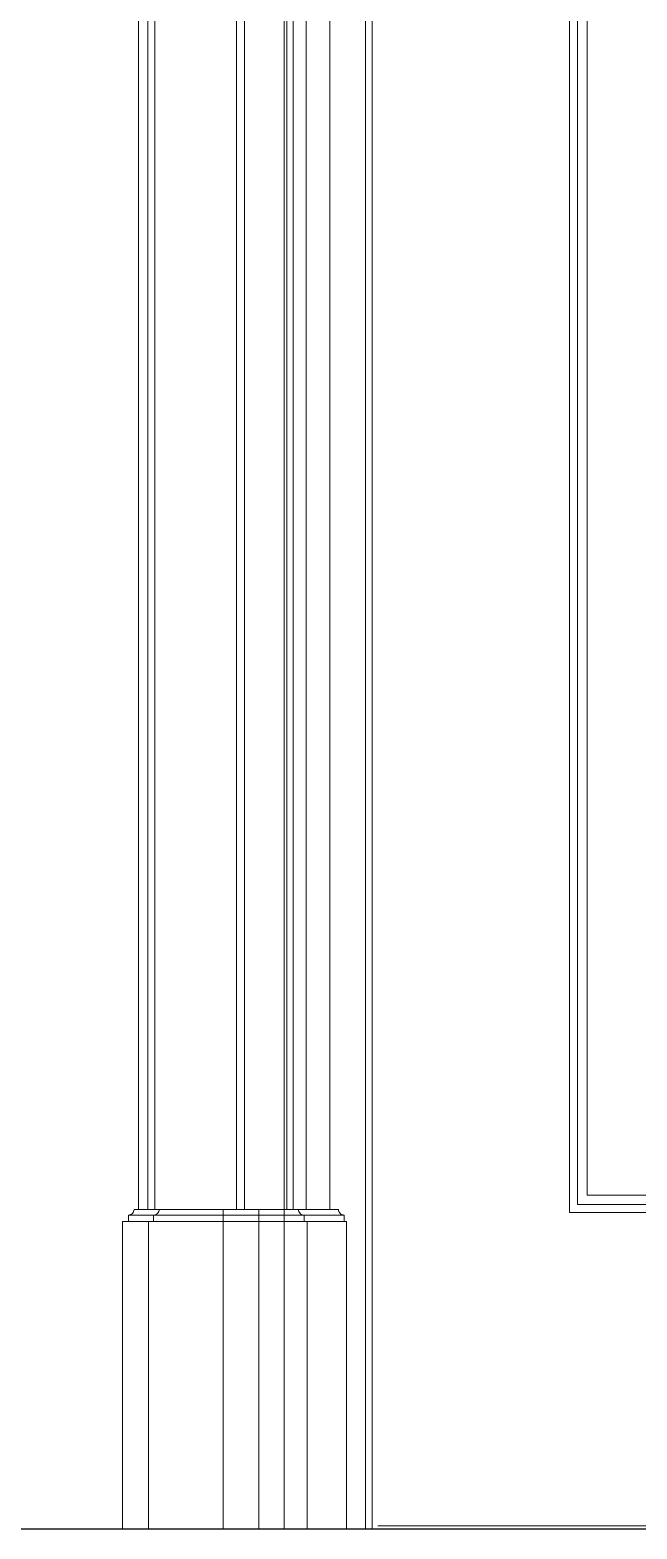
# Model space of a CAD drawing. Header units: millimetres. Extents: x -10942 to 92711, y -16583 to 30009.
# Drawn here: x 13714 to 14094, y 3 to 941 of the extents above; entities that cross this region are included whole.
import ezdxf

# ---------------------------------------------------------------- set-up
doc = ezdxf.new("R2010")
doc.units = ezdxf.units.MM
doc.header["$LTSCALE"] = 1000
doc.header["$MEASUREMENT"] = 0
doc.linetypes.add('HIDDEN2', pattern=[0.1875, 0.125, -0.0625])
for name, color, linetype in [('8', 8, 'Continuous'), ('Layer7', 8, 'Continuous'), ('WOOD', 23, 'Continuous')]:
    doc.layers.add(name, color=color, linetype=linetype)
doc.layers.add('DIM 2', color=3, linetype='Continuous', lineweight=18)

# ---------------------------------------------------------------- blocks, each defined once
blk = doc.blocks.new('WD-13 NEW')
at = {"layer": 'Layer7', "linetype": 'HIDDEN2', "lineweight": 0, "ltscale": 30}
blk.add_lwpolyline([(373273.55, 109262.87), (373273.55, 111862.87), (371576.55, 111862.87), (371576.55, 109262.87)], dxfattribs=at)
at = {"layer": 'WOOD', "lineweight": 0}
for p, q in [((373289.34, 109262.87), (373289.34, 109462.87)), ((373311.74, 109262.87), (373311.74, 109462.87)), ((373236.01, 109459.33), (373371.08, 109459.33)), ((373371.08, 109455.33), (373236.01, 109455.33)), ((373259.1, 109262.87), (373259.13, 109455.34)), ((373358.45, 109262.87), (373358.48, 109455.32)), ((371461.55, 109262.87), (373361.19, 109262.87))]:
    blk.add_line(p, q, dxfattribs=at)
for points in [[(373364.87, 109462.87), (373364.87, 111954.19), (372433.55, 111954.19)], [(373358.85, 109462.87), (373358.85, 111948.18), (372433.55, 111948.18)], [(373354.45, 109462.87), (373354.45, 111943.78), (372433.55, 111943.78)], [(373303.38, 109462.87), (373303.38, 111892.7), (372433.55, 111892.7)], [(373298.42, 109462.87), (373298.42, 111887.74), (372433.55, 111887.74)], [(373271.86, 109462.87), (373271.86, 111861.18), (372433.55, 111861.18)], [(373267.87, 109462.87), (373267.87, 111857.19), (372433.55, 111857.19)], [(373259.87, 109462.87), (373259.87, 111849.19), (372433.55, 111849.19)], [(373244.87, 109462.87), (373244.87, 111834.19), (372433.55, 111834.19)], [(373222.54, 109262.87), (373222.54, 111811.86), (372433.55, 111811.86)], [(373218.55, 109262.87), (373218.55, 111807.87), (372433.55, 111807.87)], [(373214.87, 109264.87), (371631.55, 109264.87)]]:
    blk.add_lwpolyline(points, dxfattribs=at)
for points in [[(373094.87, 109460.87), (372539.87, 109460.87), (372539.87, 111750.87), (373094.87, 111750.87)], [(373089.87, 109465.87), (372544.87, 109465.87), (372544.87, 111745.87), (373089.87, 111745.87)], [(373083.87, 109471.87), (372550.87, 109471.87), (372550.87, 111739.87), (373083.87, 111739.87)]]:
    blk.add_lwpolyline(points, close=True, dxfattribs=at)
for points in [[(373374.87, 109262.87), (373374.87, 109262.87), (373374.87, 109455.33), (373371.08, 109455.33), (373371.08, 109459.33, -0.423814), (373367.55, 109462.87), (373367.55, 109462.87), (373239.55, 109462.87, -0.430156), (373236.01, 109459.33), (373236.01, 109455.33), (373234.62, 109455.33), (373234.62, 109262.87), (373374.87, 109262.87)], [(373257.23, 109455.32), (373261.02, 109455.31), (373261.02, 109459.31, 0.454305), (373264.56, 109462.86), (373268.56, 109462.86)], [(373358.48, 109455.32), (373355.42, 109455.31), (373355.42, 109459.32, -0.454305), (373351.88, 109462.86), (373347.87, 109462.86)]]:
    blk.add_lwpolyline(points, format="xyb", dxfattribs=at)

msp = doc.modelspace()

# ---------------------------------------------------------------- linework, layer by layer
at = {"layer": '8', "color": 1}
msp.add_lwpolyline([(-19.22, 14341.63), (18611.5, 14341.63), (18611.5, 2.54), (-19.22, 2.54)], close=True, dxfattribs=at)

# ---------------------------------------------------------------- block references
at = {"layer": 'DIM 2', "xscale": -1, "rotation": 359.9999999999999}
msp.add_blockref('WD-13 NEW', (387146.89, -109260.33, 0), dxfattribs=at)

doc.saveas('drawing.dxf')
